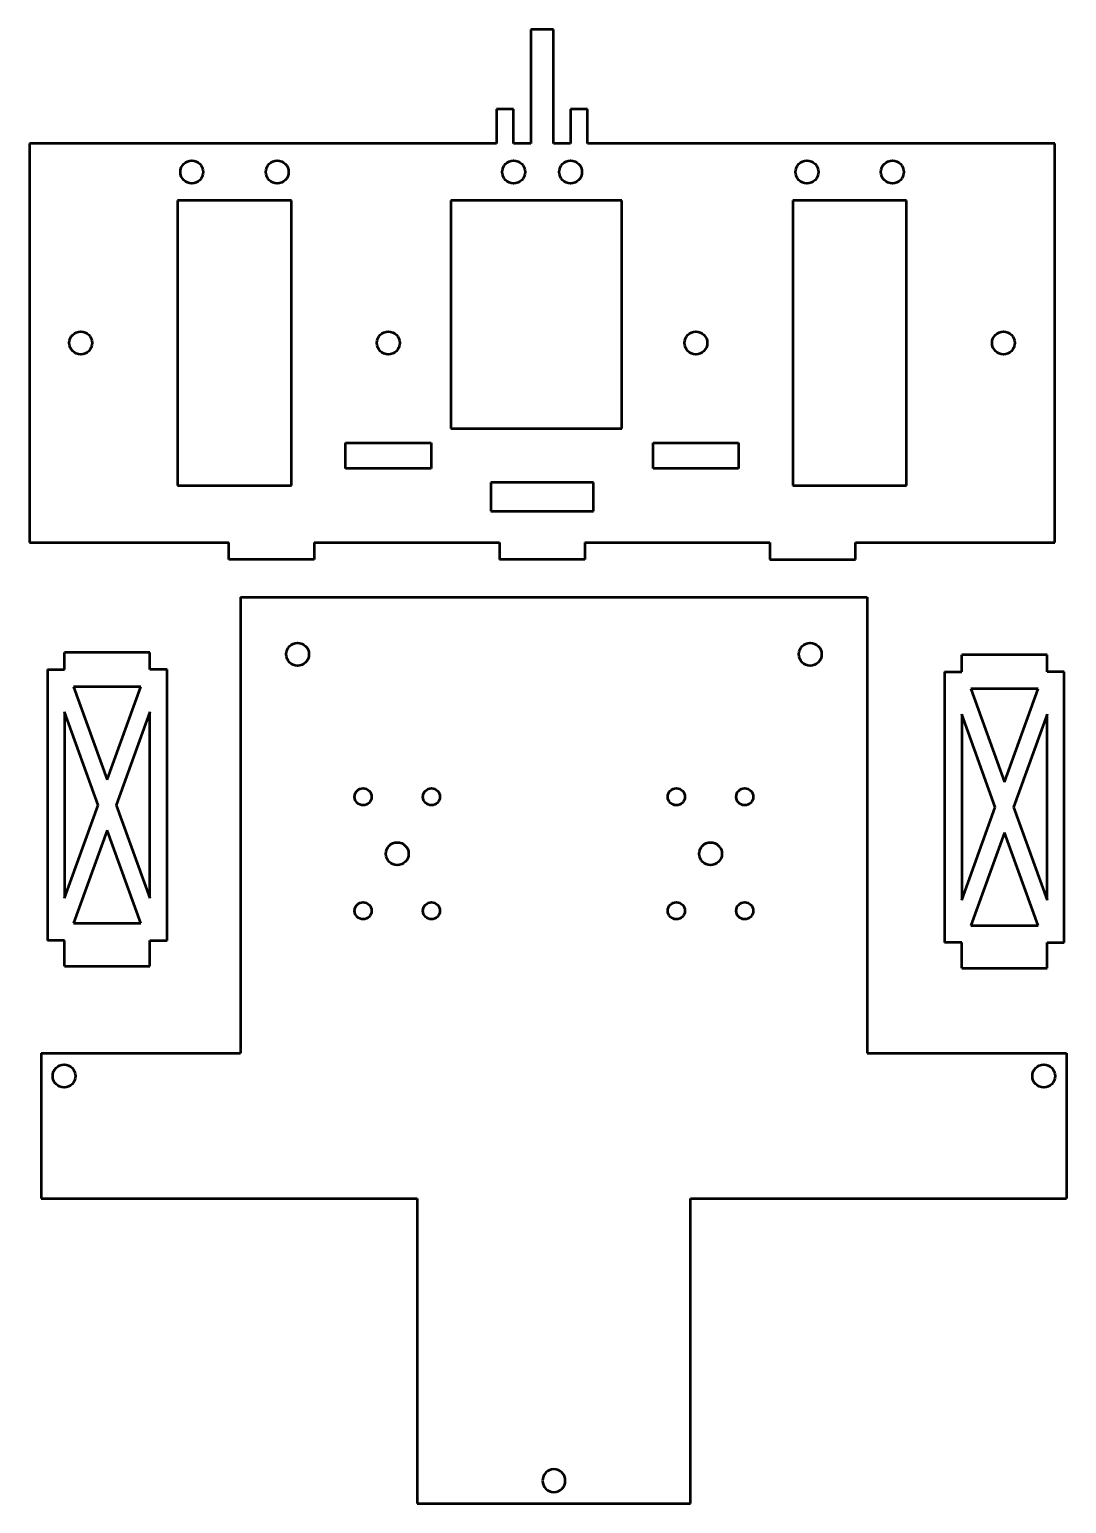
# Model space of a CAD drawing. Header units: millimetres. Extents: x 45 to 227, y 143 to 401.
import ezdxf

# ---------------------------------------------------------------- set-up
doc = ezdxf.new("R2010")
doc.units = ezdxf.units.MM
doc.header["$LTSCALE"] = 0.75
doc.layers.add('Visible', color=7, linetype='Continuous', lineweight=50)

msp = doc.modelspace()

# ---------------------------------------------------------------- linework, layer by layer
at = {"layer": 'Visible', "extrusion": (0, 1, 0)}
for p, q in [((132.65663, 401.394057), (132.65663, 381.394057)), ((136.65663, 401.394057), (132.65663, 401.394057)), ((136.65663, 381.394057), (136.65663, 401.394057)), ((129.65663, 387.394057), (126.656645, 387.394057)), ((126.656645, 387.394057), (126.656645, 381.394057)), ((129.65663, 381.394057), (129.65663, 387.394057)), ((139.65663, 387.394057), (139.65663, 381.394057)), ((142.656615, 387.394057), (139.65663, 387.394057)), ((142.656615, 381.394057), (142.656615, 387.394057)), ((126.656645, 381.394057), (44.65663, 381.394057)), ((44.65663, 381.394057), (44.65663, 311.394057)), ((132.65663, 381.394057), (129.65663, 381.394057)), ((139.65663, 381.394057), (136.65663, 381.394057)), ((224.65663, 381.394057), (142.656615, 381.394057)), ((224.65663, 311.394057), (224.65663, 381.394057)), ((70.65663, 371.394057), (70.65663, 321.394057)), ((90.65663, 371.394057), (70.65663, 371.394057)), ((90.65663, 321.394057), (90.65663, 371.394057)), ((118.65663, 371.394057), (118.65663, 331.394057)), ((148.65663, 371.394057), (118.65663, 371.394057)), ((148.65663, 331.394057), (148.65663, 371.394057)), ((178.65663, 371.394057), (178.65663, 321.394057)), ((198.65663, 371.394057), (178.65663, 371.394057)), ((198.65663, 321.394057), (198.65663, 371.394057)), ((118.65663, 331.394057), (148.65663, 331.394057)), ((100.15663, 328.894057), (115.15663, 328.894057)), ((100.15663, 324.394057), (100.15663, 328.894057)), ((115.15663, 328.894057), (115.15663, 324.394057)), ((154.15663, 328.894057), (169.15663, 328.894057)), ((154.15663, 324.394057), (154.15663, 328.894057)), ((169.15663, 328.894057), (169.15663, 324.394057)), ((115.15663, 324.394057), (100.15663, 324.394057)), ((169.15663, 324.394057), (154.15663, 324.394057)), ((70.65663, 321.394057), (90.65663, 321.394057)), ((125.65663, 321.894057), (125.65663, 316.894057)), ((143.65663, 321.894057), (125.65663, 321.894057)), ((143.65663, 316.894057), (143.65663, 321.894057)), ((178.65663, 321.394057), (198.65663, 321.394057)), ((125.65663, 316.894057), (143.65663, 316.894057)), ((44.65663, 311.394057), (79.65663, 311.394057)), ((79.65663, 308.394057), (79.65663, 311.394057)), ((94.65663, 311.394057), (94.65663, 308.394057)), ((94.65663, 311.394057), (127.15663, 311.394057)), ((127.15663, 311.394057), (127.15663, 308.394057)), ((142.15663, 311.394057), (174.65663, 311.394057)), ((142.15663, 311.394057), (142.15663, 308.394057)), ((174.65663, 311.394057), (174.65663, 308.394057)), ((189.65663, 308.394057), (189.65663, 311.394057)), ((189.65663, 311.394057), (224.65663, 311.394057)), ((94.65663, 308.394057), (79.65663, 308.394057)), ((142.15663, 308.394057), (127.15663, 308.394057)), ((174.65663, 308.394057), (189.65663, 308.394057)), ((81.731167, 301.770507), (191.731167, 301.770507)), ((81.731167, 301.770507), (81.731167, 221.770507)), ((191.731167, 301.770507), (191.731167, 221.770507)), ((65.808114, 292.076723), (50.808114, 292.076723)), ((50.808114, 289.076721), (50.808114, 292.076723)), ((65.808114, 289.076721), (65.808114, 292.076723)), ((223.324725, 291.693001), (208.324724, 291.693001)), ((208.324724, 288.692999), (208.324724, 291.693001)), ((223.324725, 288.692999), (223.324725, 291.693001)), ((47.808114, 289.076721), (47.808114, 241.576723)), ((47.808114, 289.076721), (50.808114, 289.076721)), ((68.808114, 289.076721), (65.808114, 289.076721)), ((68.808114, 241.576723), (68.808114, 289.076721)), ((205.324725, 288.692999), (205.324725, 241.193001)), ((205.324725, 288.692999), (208.324724, 288.692999)), ((226.324725, 288.692999), (223.324725, 288.692999)), ((226.324725, 241.193001), (226.324725, 288.692999)), ((52.403089, 286.076721), (58.308114, 269.739487)), ((64.213139, 286.076721), (52.403089, 286.076721)), ((58.308114, 269.739487), (64.213139, 286.076721)), ((209.9197, 285.692999), (215.824725, 269.355765)), ((221.729749, 285.692999), (209.9197, 285.692999)), ((215.824725, 269.355765), (221.729749, 285.692999)), ((56.713139, 265.326722), (50.808114, 281.663955)), ((50.808114, 281.663955), (50.808114, 248.989488)), ((65.808114, 281.663955), (59.90309, 265.326722)), ((65.808114, 248.989488), (65.808114, 281.663955)), ((214.229749, 264.943), (208.324724, 281.280234)), ((208.324724, 281.280234), (208.324724, 248.605767)), ((223.324725, 281.280234), (217.4197, 264.943)), ((223.324725, 248.605767), (223.324725, 281.280234)), ((50.808114, 248.989488), (56.713139, 265.326722)), ((59.90309, 265.326722), (65.808114, 248.989488)), ((208.324724, 248.605767), (214.229749, 264.943)), ((217.4197, 264.943), (223.324725, 248.605767)), ((58.308114, 260.913957), (52.403089, 244.576723)), ((64.213139, 244.576723), (58.308114, 260.913957)), ((215.824725, 260.530235), (209.9197, 244.193002)), ((221.729749, 244.193002), (215.824725, 260.530235)), ((52.403089, 244.576723), (64.213139, 244.576723)), ((209.9197, 244.193002), (221.729749, 244.193002)), ((50.808114, 241.576723), (47.808114, 241.576723)), ((50.808114, 237.076723), (50.808114, 241.576723)), ((65.808114, 237.076723), (65.808114, 241.576723)), ((65.808114, 241.576723), (68.808114, 241.576723)), ((208.324725, 241.193001), (205.324725, 241.193001)), ((208.324725, 236.693001), (208.324725, 241.193001)), ((223.324725, 236.693001), (223.324725, 241.193001)), ((223.324725, 241.193001), (226.324725, 241.193001)), ((50.808114, 237.076723), (65.808114, 237.076723)), ((208.324725, 236.693001), (223.324725, 236.693001)), ((46.731167, 221.770507), (46.731167, 196.270507)), ((46.731167, 221.770507), (81.731167, 221.770507)), ((191.731167, 221.770507), (226.731167, 221.770507)), ((226.731167, 221.770507), (226.731167, 196.270507)), ((46.731167, 196.270507), (112.731167, 196.270507)), ((112.731167, 196.270507), (112.731167, 142.770507)), ((160.731167, 196.270507), (226.731167, 196.270507)), ((160.731167, 142.770507), (160.731167, 196.270507)), ((112.731167, 142.770507), (160.731167, 142.770507))]:
    msp.add_line(p, q, dxfattribs=at)
at = {"layer": 'Visible'}
for centre, radius in [((73.15663, 376.394057), 2), ((88.15663, 376.394057), 2), ((129.65663, 376.394057), 2), ((139.65663, 376.394057), 2), ((181.15663, 376.394057), 2), ((196.15663, 376.394057), 2), ((53.65663, 346.394057), 2), ((107.65663, 346.394057), 2), ((161.65663, 346.394057), 2), ((215.65663, 346.394057), 2), ((91.731167, 291.770507), 2), ((181.731167, 291.770507), 2), ((103.231167, 266.770507), 1.5), ((115.231167, 266.770507), 1.5), ((158.231167, 266.770507), 1.5), ((170.231167, 266.770507), 1.5), ((109.231167, 256.770507), 2), ((164.231167, 256.770507), 2), ((103.231167, 246.770507), 1.5), ((115.231167, 246.770507), 1.5), ((158.231167, 246.770507), 1.5), ((170.231167, 246.770507), 1.5), ((50.731167, 217.770507), 2), ((222.731167, 217.770507), 2)]:
    msp.add_circle(centre, radius, dxfattribs=at)
at = {"layer": 'Visible', "extrusion": (1e-16, 0, -1)}
msp.add_circle((-136.731167, 146.770507), 2, dxfattribs=at)

doc.saveas('drawing.dxf')
